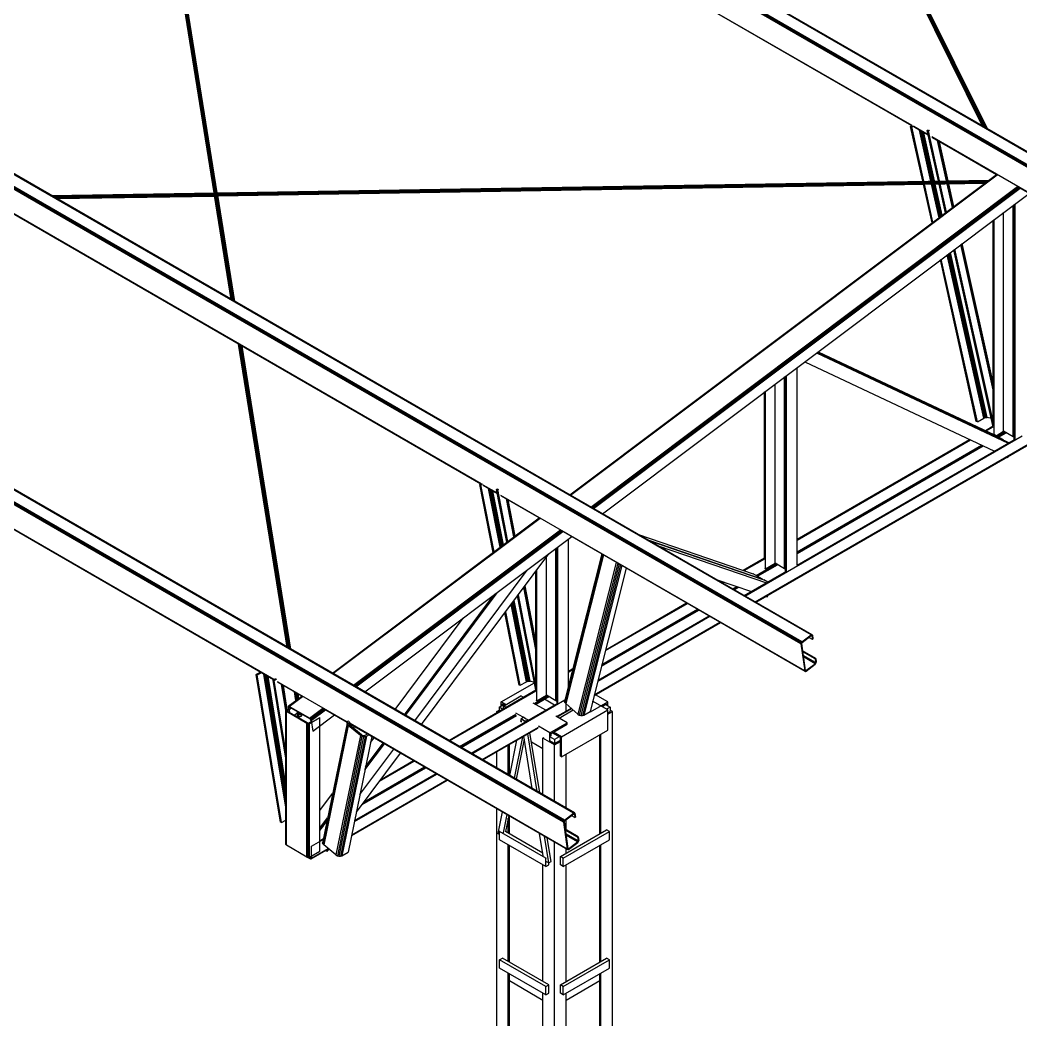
# Model space of a CAD drawing. Header units: millimetres. Extents: x 357 to 945, y 547 to 720.
# Drawn here: x 583.29 to 586.348, y 654.813 to 657.867 of the extents above; entities that cross this region are included whole.
import ezdxf

# ---------------------------------------------------------------- set-up
doc = ezdxf.new("R2010")
doc.units = ezdxf.units.MM
doc.layers.add('PLANTA-VIS', color=7, linetype='Continuous')

msp = doc.modelspace()

# ---------------------------------------------------------------- linework, layer by layer
at = {"layer": 'PLANTA-VIS', "extrusion": (6.79673e-13, 0.816497, 0.57735)}
for p, q in [((586.23954, 657.53823), (585.04557, 659.94336)), ((587.10333, 657.03723), (583.63851, 659.03765)), ((587.10471, 657.03795), (583.63988, 659.03837)), ((587.10596, 657.038), (583.64114, 659.03842)), ((587.07239, 657.00986), (583.60757, 659.01028)), ((587.07246, 657.01149), (583.60763, 659.0119)), ((587.07304, 657.01327), (583.60822, 659.01369)), ((587.07406, 657.01493), (583.60924, 659.01535)), ((587.07536, 657.01622), (583.61054, 659.01664)), ((586.01557, 657.54459), (583.61916, 658.92816)), ((583.88484, 657.33902), (583.63601, 658.88414)), ((583.88528, 657.33903), (583.63635, 658.88474)), ((583.88578, 657.33898), (583.63675, 658.88533)), ((583.88633, 657.33887), (583.63719, 658.88591)), ((583.88693, 657.33867), (583.63767, 658.88645)), ((583.88756, 657.33841), (583.63817, 658.88696)), ((583.88821, 657.33808), (583.6387, 658.88742)), ((583.94157, 657.01049), (583.63924, 658.88783)), ((583.88936, 657.33841), (583.63978, 658.88818)), ((583.8899, 657.33869), (583.64032, 658.88847)), ((583.89043, 657.33891), (583.64085, 658.88869)), ((583.89094, 657.33906), (583.64136, 658.88883)), ((583.89141, 657.33913), (583.64183, 658.8889)), ((583.89185, 657.33914), (583.64227, 658.8889)), ((583.89223, 657.33914), (583.64267, 658.88882)), ((583.89256, 657.33915), (583.64302, 658.88867)), ((583.89281, 657.33915), (583.64331, 658.88844)), ((583.89299, 657.33916), (583.64354, 658.88815)), ((583.8931, 657.33916), (583.64371, 658.88779)), ((583.89314, 657.33916), (583.64381, 658.88737)), ((586.01474, 657.5441), (583.65275, 658.9078)), ((586.01465, 657.54406), (583.65499, 658.90641)), ((583.88356, 657.339), (583.63518, 658.88131)), ((583.88367, 657.339), (583.63521, 658.88182)), ((583.88352, 657.339), (583.63521, 658.88084)), ((583.88386, 657.33901), (583.63531, 658.88237)), ((583.88412, 657.33901), (583.63548, 658.88294)), ((583.88445, 657.33902), (583.63571, 658.88354)), ((586.23123, 657.54302), (585.67074, 658.67208)), ((586.23163, 657.54279), (585.67077, 658.67258)), ((586.23095, 657.54319), (585.67077, 658.67161)), ((586.23213, 657.54251), (585.67086, 658.67312)), ((586.23078, 657.54329), (585.67086, 658.67118)), ((586.23272, 657.54216), (585.67101, 658.67368)), ((586.23072, 657.54332), (585.67101, 658.67081)), ((586.2334, 657.54177), (585.67121, 658.67424)), ((586.23415, 657.54134), (585.67147, 658.67481)), ((586.23497, 657.54086), (585.67177, 658.67538)), ((586.23584, 657.54036), (585.67212, 658.67593)), ((586.23675, 657.53984), (585.6725, 658.67645)), ((586.23767, 657.5393), (585.67292, 658.67694)), ((586.23861, 657.53876), (585.67336, 658.6774)), ((586.24045, 657.5377), (585.67453, 658.67769)), ((586.24132, 657.5372), (585.67544, 658.6771)), ((586.24214, 657.53673), (585.67634, 658.67648)), ((586.2429, 657.53629), (585.67721, 658.67582)), ((586.24359, 657.53589), (585.67803, 658.67514)), ((586.24419, 657.53554), (585.6788, 658.67445)), ((586.24469, 657.53525), (585.6795, 658.67377)), ((586.24509, 657.53502), (585.68013, 658.67309)), ((586.24539, 657.53485), (585.68066, 658.67243)), ((586.24557, 657.53475), (585.6811, 658.6718)), ((586.24563, 657.53471), (585.68144, 658.67122)), ((585.67753, 655.96675), (582.2127, 657.96717)), ((585.67883, 655.96804), (582.214, 657.96846)), ((585.70679, 655.98905), (582.24197, 657.98947)), ((585.70817, 655.98978), (582.24335, 657.99019)), ((585.70942, 655.98982), (582.2446, 657.99024)), ((585.67586, 655.96168), (582.21103, 657.9621)), ((585.67592, 655.96331), (582.2111, 657.96373)), ((585.67651, 655.96509), (582.21168, 657.96551)), ((584.69862, 656.45046), (582.22262, 657.87998)), ((584.69779, 656.44998), (582.25621, 657.85962)), ((584.6977, 656.44993), (582.25846, 657.85823)), ((586.0108, 657.54183), (586.01641, 657.54507)), ((586.01419, 657.54103), (586.0108, 657.54183)), ((586.048, 657.3749), (586.0108, 657.54183)), ((586.01419, 657.54103), (586.01965, 657.54419)), ((586.0512, 657.37495), (586.01419, 657.54103)), ((586.06468, 657.51623), (586.02054, 657.54172)), ((586.06493, 657.51513), (586.02139, 657.54026)), ((586.06495, 657.51502), (586.02262, 657.53945)), ((586.07267, 657.37531), (586.03808, 657.53053)), ((586.0755, 657.37536), (586.04134, 657.52865)), ((586.07867, 657.37541), (586.04499, 657.52654)), ((586.08172, 657.37546), (586.0485, 657.52452)), ((586.08415, 657.3755), (586.0513, 657.5229)), ((586.06165, 657.52981), (586.06501, 657.53175)), ((586.06505, 657.52901), (586.06165, 657.52981)), ((586.096, 657.3757), (586.06165, 657.52981)), ((586.06505, 657.52901), (586.06825, 657.53086)), ((586.09921, 657.37575), (586.06505, 657.52901)), ((587.08398, 656.92774), (586.07584, 657.50979)), ((586.2735, 657.39471), (586.07669, 657.50834)), ((586.27302, 657.39489), (586.07792, 657.50753)), ((586.12068, 657.3761), (586.09337, 657.49861)), ((586.124, 657.37616), (586.0972, 657.49639)), ((586.12555, 657.37619), (586.09899, 657.49536)), ((584.95055, 655.41731), (581.48573, 657.41772)), ((584.95061, 655.41894), (581.48579, 657.41935)), ((584.9512, 655.42072), (581.48638, 657.42114)), ((584.95222, 655.42238), (581.4874, 657.42279)), ((584.95352, 655.42367), (581.4887, 657.42408)), ((584.98149, 655.44466), (581.51667, 657.44508)), ((584.98286, 655.44538), (581.51804, 657.44579)), ((584.98412, 655.44542), (581.51929, 657.44584)), ((584.96987, 656.4168), (586.27305, 657.39491)), ((584.97044, 656.41647), (586.2738, 657.39472)), ((584.97179, 656.4157), (586.27532, 657.39407)), ((583.38858, 657.32976), (586.24947, 657.37721)), ((583.88894, 657.33766), (586.24892, 657.3768)), ((583.88936, 657.33841), (586.24994, 657.37756)), ((583.88963, 657.33721), (586.24831, 657.37634)), ((583.8899, 657.33869), (586.25032, 657.37784)), ((583.8903, 657.33673), (586.24763, 657.37583)), ((583.89043, 657.33891), (586.2506, 657.37806)), ((583.89094, 657.33906), (586.25079, 657.3782)), ((583.89094, 657.3362), (586.2469, 657.37528)), ((583.89141, 657.33913), (586.25088, 657.37826)), ((583.89156, 657.33565), (586.24613, 657.3747)), ((583.89213, 657.33507), (586.24533, 657.3741)), ((583.89266, 657.33448), (586.24452, 657.37349)), ((583.89313, 657.33389), (586.2437, 657.37288)), ((583.89354, 657.33331), (586.2429, 657.37228)), ((583.89387, 657.33274), (586.24212, 657.37169)), ((583.89413, 657.3322), (586.24137, 657.37113)), ((583.89431, 657.33169), (586.24068, 657.37061)), ((583.89442, 657.33123), (586.24004, 657.37013)), ((583.89448, 657.33081), (586.23947, 657.3697)), ((583.89454, 657.33045), (586.23898, 657.36934)), ((583.89459, 657.33015), (586.23857, 657.36903)), ((583.89463, 657.32992), (586.23826, 657.3688)), ((583.89465, 657.32976), (586.23804, 657.36863)), ((583.89467, 657.32968), (586.23793, 657.36854)), ((583.89467, 657.32967), (586.23791, 657.36853)), ((585.03401, 656.37977), (586.33754, 657.35815)), ((585.03591, 656.37867), (586.33927, 657.35692)), ((585.0381, 656.37741), (586.34128, 657.35552)), ((586.07643, 657.24733), (586.05011, 657.36542)), ((586.07918, 657.2494), (586.05331, 657.36547)), ((586.09764, 657.26325), (586.07478, 657.36583)), ((586.10008, 657.26508), (586.07762, 657.36587)), ((586.1028, 657.26713), (586.08078, 657.36593)), ((586.10542, 657.26909), (586.08383, 657.36598)), ((586.10751, 657.27066), (586.08626, 657.36602)), ((586.11771, 657.27831), (586.09812, 657.36621)), ((586.12046, 657.28038), (586.10132, 657.36627)), ((586.13892, 657.29424), (586.12279, 657.36662)), ((586.14178, 657.29638), (586.12611, 657.36668)), ((586.14312, 657.29738), (586.12767, 657.3667)), ((587.08445, 656.92651), (586.33975, 657.35646)), ((583.38685, 657.33076), (583.88536, 657.33903)), ((583.38695, 657.3307), (583.88587, 657.33898)), ((583.38719, 657.33057), (583.88644, 657.33885)), ((583.38754, 657.33036), (583.88704, 657.33865)), ((583.38801, 657.33009), (583.88769, 657.33838)), ((583.38926, 657.32937), (583.88828, 657.33765)), ((583.39002, 657.32893), (583.88775, 657.33718)), ((583.39086, 657.32844), (583.88725, 657.33668)), ((583.39177, 657.32792), (583.88677, 657.33613)), ((583.39272, 657.32737), (583.88633, 657.33556)), ((583.3937, 657.3268), (583.88593, 657.33497)), ((583.39471, 657.32622), (583.88559, 657.33437)), ((583.39571, 657.32564), (583.8853, 657.33376)), ((583.39671, 657.32507), (583.88506, 657.33317)), ((583.39767, 657.32451), (583.8849, 657.3326)), ((583.39859, 657.32398), (583.88479, 657.33205)), ((583.39945, 657.32349), (583.88476, 657.33154)), ((583.40024, 657.32303), (583.88479, 657.33107)), ((583.40094, 657.32263), (583.88486, 657.33065)), ((583.40155, 657.32227), (583.88492, 657.33029)), ((583.40205, 657.32199), (583.88497, 657.32999)), ((583.40244, 657.32176), (583.885, 657.32976)), ((583.40271, 657.32161), (583.88503, 657.32961)), ((583.40285, 657.32152), (583.88504, 657.32952)), ((583.40287, 657.32151), (583.88505, 657.32951)), ((583.93594, 657.01374), (583.88476, 657.33154)), ((583.93607, 657.01367), (583.88479, 657.33205)), ((583.93589, 657.01377), (583.88479, 657.33107)), ((583.93628, 657.01355), (583.8849, 657.3326)), ((583.93656, 657.01338), (583.88506, 657.33317)), ((583.93692, 657.01317), (583.8853, 657.33376)), ((583.93735, 657.01293), (583.88559, 657.33437)), ((583.93784, 657.01265), (583.88593, 657.33497)), ((583.93838, 657.01233), (583.88633, 657.33556)), ((583.93897, 657.01199), (583.88677, 657.33613)), ((583.93959, 657.01163), (583.88725, 657.33668)), ((583.94024, 657.01126), (583.88775, 657.33718)), ((583.9409, 657.01088), (583.88828, 657.33765)), ((583.94223, 657.01011), (583.88954, 657.33731)), ((583.94288, 657.00974), (583.89021, 657.33682)), ((583.9435, 657.00938), (583.89085, 657.3363)), ((583.94408, 657.00904), (583.89147, 657.33574)), ((583.94462, 657.00873), (583.89205, 657.33517)), ((583.94511, 657.00845), (583.89258, 657.33458)), ((583.94553, 657.00821), (583.89306, 657.33399)), ((583.94588, 657.008), (583.89348, 657.33341)), ((583.94617, 657.00784), (583.89383, 657.33284)), ((583.94637, 657.00772), (583.8941, 657.33229)), ((583.94649, 657.00765), (583.89429, 657.33178)), ((583.94653, 657.00763), (583.8944, 657.3313)), ((585.04023, 656.37618), (586.34338, 657.35427)), ((585.04198, 656.37517), (586.34513, 657.35325)), ((585.06934, 656.35937), (586.37249, 657.33746)), ((587.08538, 656.92587), (586.342, 657.35506)), ((586.32387, 656.5942), (586.32387, 657.30097)), ((586.3267, 656.59583), (586.3267, 657.30309)), ((586.32741, 656.58531), (586.32741, 657.30362)), ((586.33024, 656.58653), (586.33024, 657.30574)), ((584.0657, 655.85267), (581.61173, 657.26947)), ((584.06487, 655.85219), (581.61192, 657.2684)), ((584.06478, 655.85214), (581.61263, 657.26788)), ((586.29488, 656.61094), (586.29488, 657.27921)), ((586.26306, 656.62532), (586.26306, 657.25532)), ((586.26589, 656.60101), (586.26589, 657.25745)), ((586.26306, 656.73722), (586.16414, 657.18108)), ((586.26306, 656.7522), (586.167, 657.18322)), ((586.26306, 656.75919), (586.16834, 657.18423)), ((586.23403, 656.6513), (586.12286, 657.1501)), ((586.23661, 656.65245), (586.1253, 657.15192)), ((586.23962, 656.65323), (586.12802, 657.15397)), ((586.24261, 656.65353), (586.13064, 657.15594)), ((586.24511, 656.65328), (586.13273, 657.1575)), ((586.2624, 656.62905), (586.14292, 657.16515)), ((586.26306, 656.64053), (586.14568, 657.16722)), ((586.21154, 656.64108), (586.10165, 657.13418)), ((586.21493, 656.64028), (586.1044, 657.13624)), ((584.1069, 655.95188), (583.95791, 656.87705)), ((584.10695, 655.95186), (583.95796, 656.87702)), ((584.10708, 655.95178), (583.95808, 656.87695)), ((584.10729, 655.95166), (583.95829, 656.87683)), ((584.10757, 655.95149), (583.95858, 656.87666)), ((584.10793, 655.95129), (583.95894, 656.87645)), ((584.10836, 655.95104), (583.95937, 656.87621)), ((584.10885, 655.95076), (583.95986, 656.87592)), ((584.10939, 655.95044), (583.9604, 656.87561)), ((584.10998, 655.9501), (583.96099, 656.87527)), ((584.1106, 655.94975), (583.96161, 656.87491)), ((584.11125, 655.94937), (583.96226, 656.87454)), ((584.11191, 655.94899), (583.96292, 656.87416)), ((584.11258, 655.9486), (583.96359, 656.87377)), ((584.11324, 655.94822), (583.96425, 656.87339)), ((584.11389, 655.94785), (583.9649, 656.87301)), ((584.11451, 655.94749), (583.96552, 656.87266)), ((584.11509, 655.94715), (583.9661, 656.87232)), ((584.11563, 655.94684), (583.96664, 656.87201)), ((584.11612, 655.94656), (583.96712, 656.87173)), ((584.11654, 655.94632), (583.96755, 656.87149)), ((584.11689, 655.94611), (583.9679, 656.87128)), ((584.11718, 655.94595), (583.96818, 656.87112)), ((584.11738, 655.94583), (583.96839, 656.871)), ((584.1175, 655.94576), (583.96851, 656.87093)), ((584.11754, 655.94574), (583.96855, 656.87091)), ((585.72331, 656.85021), (586.30864, 656.57448)), ((585.72577, 656.85206), (586.29852, 656.58225)), ((585.72607, 656.85229), (586.29499, 656.58429)), ((585.72854, 656.85413), (586.2667, 656.60062)), ((585.66379, 656.20176), (585.66379, 656.80554)), ((585.6872, 656.82311), (586.26657, 656.55019)), ((585.6256, 656.19106), (585.6256, 656.77688)), ((585.62843, 656.19269), (585.62843, 656.779)), ((585.62914, 656.18216), (585.62914, 656.77953)), ((585.63197, 656.18339), (585.63197, 656.78165)), ((585.59661, 656.20779), (585.59661, 656.75512)), ((585.56479, 656.22217), (585.56479, 656.73123)), ((585.56762, 656.19106), (585.56762, 656.73336)), ((586.23403, 656.6513), (586.23661, 656.65245)), ((586.23661, 656.65245), (586.23962, 656.65323)), ((586.23962, 656.65323), (586.24261, 656.65353)), ((586.24261, 656.65353), (586.24511, 656.65328)), ((586.25766, 656.65031), (586.24511, 656.65328)), ((586.3267, 656.6641), (586.32741, 656.66451)), ((586.3267, 656.66165), (586.32741, 656.66206)), ((586.21493, 656.64028), (586.21154, 656.64108)), ((586.21493, 656.64028), (586.23403, 656.6513)), ((586.23919, 656.61358), (586.26306, 656.62736)), ((586.24153, 656.61248), (586.26341, 656.62511)), ((586.26306, 656.6289), (586.2624, 656.62905)), ((586.3267, 656.62573), (586.32741, 656.62613)), ((586.3267, 656.6246), (586.32741, 656.62501)), ((586.3267, 656.62327), (586.32741, 656.62368)), ((586.3267, 656.62195), (586.32741, 656.62235)), ((585.50483, 656.10794), (586.35175, 656.59691)), ((586.29499, 656.58429), (586.2667, 656.60062)), ((586.27186, 656.59765), (586.29488, 656.61094)), ((586.27496, 656.59585), (586.29798, 656.60915)), ((586.27594, 656.59529), (586.29896, 656.60858)), ((586.27709, 656.59463), (586.30011, 656.60792)), ((586.27823, 656.59396), (586.30126, 656.60726)), ((586.2792, 656.5934), (586.30223, 656.6067)), ((586.32387, 656.5942), (586.29488, 656.61094)), ((586.32387, 656.5942), (586.3267, 656.59583)), ((586.3267, 656.62083), (586.32741, 656.62124)), ((585.53594, 656.08998), (586.37018, 656.57163)), ((585.53724, 656.08923), (586.37118, 656.5707)), ((585.5377, 656.08896), (586.37154, 656.57038)), ((585.66379, 656.20217), (586.32988, 656.58674)), ((585.66379, 656.28137), (586.19103, 656.58577)), ((585.66379, 656.27892), (586.19336, 656.58467)), ((585.66379, 656.24299), (586.22763, 656.56853)), ((585.66379, 656.24187), (586.22871, 656.56802)), ((585.66379, 656.24054), (586.22997, 656.56742)), ((585.66379, 656.23921), (586.23124, 656.56683)), ((585.66379, 656.23809), (586.2323, 656.56633)), ((586.29482, 656.58399), (586.29499, 656.58429)), ((586.31032, 656.57544), (586.29852, 656.58225)), ((586.30511, 656.53203), (586.30779, 656.53077)), ((586.30779, 656.53077), (586.31, 656.53485)), ((584.69487, 656.4483), (584.70033, 656.45145)), ((584.6983, 656.44733), (584.69487, 656.4483)), ((584.73548, 656.24088), (584.69487, 656.4483)), ((584.6983, 656.44733), (584.70362, 656.45041)), ((584.7383, 656.24299), (584.6983, 656.44733)), ((584.74864, 656.42158), (584.7048, 656.4469)), ((584.74885, 656.4205), (584.70559, 656.44547)), ((584.74888, 656.42038), (584.70679, 656.44468)), ((584.75683, 656.2569), (584.72176, 656.43604)), ((584.75928, 656.25874), (584.72493, 656.43421)), ((584.76204, 656.26081), (584.72849, 656.43216)), ((584.7647, 656.26281), (584.73193, 656.43017)), ((584.76684, 656.26441), (584.7347, 656.42857)), ((584.74626, 656.43375), (584.74975, 656.43576)), ((584.74969, 656.43278), (584.74626, 656.43375)), ((584.7778, 656.27264), (584.74626, 656.43375)), ((584.74969, 656.43278), (584.75304, 656.43472)), ((584.78063, 656.27476), (584.74969, 656.43278)), ((585.68745, 655.87956), (584.75953, 656.4153)), ((584.87697, 656.34653), (584.76033, 656.41387)), ((584.87649, 656.34671), (584.76152, 656.41309)), ((584.79916, 656.28867), (584.77649, 656.40444)), ((584.80201, 656.29081), (584.78018, 656.40231)), ((584.80332, 656.29179), (584.78187, 656.40133)), ((584.24455, 655.87241), (584.87652, 656.34673)), ((584.24512, 655.87208), (584.87727, 656.34654)), ((584.24647, 655.87131), (584.87878, 656.34589)), ((584.30869, 655.83538), (584.94101, 656.30997)), ((584.31059, 655.83428), (584.94274, 656.30874)), ((584.31278, 655.83302), (584.94475, 656.30734)), ((584.31491, 655.83179), (584.94684, 656.30609)), ((584.31666, 655.83078), (584.94859, 656.30508)), ((584.34402, 655.81498), (584.97596, 656.28928)), ((585.68791, 655.87833), (584.94322, 656.30828)), ((585.68885, 655.87769), (584.94546, 656.30688)), ((585.17959, 656.29572), (585.53036, 656.17588)), ((584.93016, 655.78954), (584.93016, 656.25491)), ((584.93087, 655.77902), (584.93087, 656.25544)), ((584.9337, 655.78024), (584.9337, 656.25756)), ((584.96552, 655.83208), (584.96552, 656.28145)), ((585.20788, 656.27939), (585.55864, 656.15955)), ((585.21141, 656.27735), (585.56218, 656.15751)), ((585.23969, 656.26102), (585.57016, 656.14811)), ((585.62843, 656.26096), (585.62914, 656.26136)), ((585.62843, 656.25851), (585.62914, 656.25891)), ((584.51705, 655.71508), (584.90587, 656.23668)), ((584.89834, 655.80465), (584.89834, 656.22658)), ((584.92734, 655.78791), (584.92734, 656.25279)), ((585.06776, 656.23627), (584.95394, 655.78629)), ((585.06936, 656.23535), (584.95483, 655.78263)), ((585.07247, 656.23356), (584.95754, 655.77926)), ((585.49939, 656.18646), (585.56479, 656.22421)), ((585.11188, 656.21081), (584.99455, 655.747)), ((585.11603, 656.20841), (584.99865, 655.74443)), ((585.12059, 656.20578), (585.00353, 655.74306)), ((585.12487, 656.2033), (585.00845, 655.7431)), ((585.12822, 656.20137), (585.01265, 655.74454)), ((585.50206, 656.18555), (585.56515, 656.22197)), ((585.53895, 656.17092), (585.59972, 656.206)), ((585.53992, 656.17035), (585.60069, 656.20544)), ((585.54108, 656.16969), (585.60184, 656.20477)), ((585.54222, 656.16903), (585.60299, 656.20411)), ((585.54319, 656.16847), (585.60396, 656.20355)), ((585.56762, 656.19106), (585.59661, 656.20779)), ((585.6256, 656.19106), (585.59661, 656.20779)), ((585.62843, 656.22258), (585.62914, 656.22299)), ((585.62843, 656.22145), (585.62914, 656.22186)), ((585.62843, 656.22012), (585.62914, 656.22053)), ((585.62843, 656.2188), (585.62914, 656.21921)), ((585.62843, 656.21768), (585.62914, 656.21809)), ((584.49664, 655.72687), (584.83959, 656.18693)), ((584.86652, 655.81903), (584.86652, 656.18389)), ((584.86935, 655.78791), (584.86935, 656.18769)), ((585.14244, 656.19316), (585.03174, 655.75556)), ((585.50271, 656.10917), (585.63161, 656.18359)), ((585.55864, 656.15955), (585.53036, 656.17588)), ((585.56762, 656.19106), (585.56515, 656.19248)), ((585.6256, 656.19106), (585.62843, 656.19269)), ((584.86652, 655.94457), (584.82941, 656.13411)), ((584.86652, 655.96132), (584.83201, 656.1376)), ((584.86652, 655.96897), (584.8332, 656.13919)), ((585.41677, 656.15879), (585.52475, 656.1219)), ((585.43412, 656.14877), (585.43857, 656.15134)), ((585.43624, 656.14754), (585.44124, 656.15043)), ((585.46735, 656.12958), (585.48033, 656.13707)), ((585.46833, 656.12902), (585.48155, 656.13665)), ((585.46948, 656.12835), (585.483, 656.13616)), ((585.47063, 656.12769), (585.48444, 656.13567)), ((585.4716, 656.12713), (585.48566, 656.13525)), ((585.55829, 656.15883), (585.55864, 656.15955)), ((585.5743, 656.1505), (585.56218, 656.15751)), ((584.46482, 655.74524), (584.73627, 656.10938)), ((584.46686, 655.74406), (584.7429, 656.11436)), ((584.46835, 655.7432), (584.74775, 656.118)), ((584.86611, 655.82158), (584.81002, 656.10809)), ((584.86652, 655.83604), (584.81259, 656.11153)), ((585.56872, 656.10687), (585.57285, 656.10546)), ((585.57285, 656.10546), (585.57547, 656.11077)), ((584.83724, 655.84619), (584.79097, 656.08254)), ((584.83983, 655.84732), (584.79319, 656.08552)), ((584.84285, 655.84804), (584.7957, 656.08888)), ((584.84586, 655.84825), (584.79812, 656.09212)), ((584.84838, 655.8479), (584.80006, 656.09473)), ((585.07868, 655.94111), (585.32884, 656.08554)), ((585.0794, 655.94397), (585.32672, 656.08676)), ((584.81473, 655.83613), (584.77158, 656.05652)), ((584.81815, 655.83517), (584.77414, 656.05996)), ((585.05521, 655.84836), (585.39743, 656.04594)), ((585.05594, 655.85123), (585.39531, 656.04716)), ((585.06658, 655.8933), (585.3642, 656.06513)), ((585.06691, 655.89461), (585.36323, 656.06569)), ((585.06731, 655.89616), (585.36209, 656.06635)), ((585.0677, 655.89772), (585.36093, 656.06701)), ((585.06803, 655.89904), (585.35996, 656.06758)), ((584.43653, 655.76157), (584.64442, 656.04044)), ((585.04397, 655.80391), (585.43031, 656.02696)), ((585.04413, 655.80453), (585.42985, 656.02723)), ((585.04457, 655.80629), (585.42855, 656.02798)), ((585.67883, 655.96804), (585.70679, 655.98905)), ((585.67909, 655.96618), (585.70706, 655.98719)), ((585.71065, 655.97544), (585.69978, 655.98172)), ((585.70679, 655.98905), (585.70817, 655.98978)), ((585.70706, 655.98719), (585.70775, 655.98755)), ((585.70907, 655.98664), (585.70761, 655.98748)), ((585.70775, 655.98755), (585.70837, 655.98757)), ((585.70817, 655.98978), (585.70942, 655.98982)), ((585.70884, 655.98725), (585.70829, 655.98757)), ((585.70837, 655.98757), (585.70884, 655.98725)), ((585.70884, 655.98725), (585.70907, 655.98664)), ((585.70907, 655.98664), (585.71065, 655.97544)), ((585.70942, 655.98982), (585.71035, 655.98918)), ((585.71035, 655.98918), (585.71082, 655.98795)), ((585.71082, 655.98795), (585.7124, 655.97675)), ((585.67586, 655.96168), (585.67592, 655.96331)), ((585.67586, 655.96168), (585.68745, 655.87956)), ((585.67592, 655.96331), (585.67651, 655.96509)), ((585.67651, 655.96509), (585.67753, 655.96675)), ((585.67753, 655.96675), (585.67883, 655.96804)), ((585.6776, 655.96299), (585.67764, 655.96381)), ((585.6776, 655.96299), (585.68919, 655.88087)), ((585.67764, 655.96381), (585.67793, 655.9647)), ((585.67793, 655.9647), (585.67844, 655.96553)), ((585.67844, 655.96553), (585.67909, 655.96618)), ((585.71065, 655.97544), (585.7124, 655.97675)), ((585.72083, 655.91703), (585.68083, 655.94012)), ((585.71908, 655.91572), (585.68119, 655.9376)), ((585.72066, 655.90452), (585.68277, 655.92639)), ((585.72063, 655.9037), (585.6829, 655.92549)), ((585.72033, 655.90281), (585.68306, 655.92433)), ((585.71983, 655.90198), (585.68323, 655.92311)), ((585.71917, 655.90133), (585.68339, 655.92199)), ((585.69121, 655.88032), (585.71917, 655.90133)), ((585.69147, 655.87846), (585.71944, 655.89947)), ((585.71908, 655.91572), (585.72083, 655.91703)), ((585.71908, 655.91572), (585.72066, 655.90452)), ((585.71917, 655.90133), (585.71983, 655.90198)), ((585.71944, 655.89947), (585.72074, 655.90076)), ((585.71983, 655.90198), (585.72033, 655.90281)), ((585.72033, 655.90281), (585.72063, 655.9037)), ((585.72063, 655.9037), (585.72066, 655.90452)), ((585.72074, 655.90076), (585.72176, 655.90242)), ((585.72083, 655.91703), (585.72241, 655.90583)), ((585.72176, 655.90242), (585.72234, 655.9042)), ((585.72234, 655.9042), (585.72241, 655.90583)), ((584.01134, 655.86853), (584.02387, 655.87576)), ((584.0148, 655.86738), (584.01134, 655.86853)), ((584.08614, 655.41709), (584.01134, 655.86853)), ((584.0148, 655.86738), (584.02659, 655.87419)), ((584.0896, 655.41595), (584.0148, 655.86738)), ((584.10271, 655.46303), (584.03544, 655.86908)), ((584.10271, 655.4798), (584.03851, 655.8673)), ((584.10271, 655.49877), (584.04198, 655.8653)), ((584.10271, 655.51715), (584.04535, 655.86335)), ((584.10271, 655.53201), (584.04807, 655.86178)), ((584.93016, 655.86205), (584.93087, 655.86164)), ((584.93016, 655.85781), (584.93087, 655.85822)), ((584.96552, 655.87822), (584.97919, 655.88611)), ((584.96552, 655.87577), (584.97846, 655.88325)), ((585.68745, 655.87956), (585.68791, 655.87833)), ((585.68791, 655.87833), (585.68885, 655.87769)), ((585.68885, 655.87769), (585.69009, 655.87773)), ((585.69121, 655.88032), (585.6891, 655.88154)), ((585.68919, 655.88087), (585.68943, 655.88027)), ((585.69052, 655.87996), (585.68927, 655.88068)), ((585.68943, 655.88027), (585.68989, 655.87994)), ((585.68989, 655.87994), (585.69052, 655.87996)), ((585.69009, 655.87773), (585.69147, 655.87846)), ((585.69052, 655.87996), (585.69121, 655.88032)), ((584.06323, 655.85124), (584.07101, 655.85574)), ((584.06669, 655.85009), (584.06323, 655.85124)), ((584.10271, 655.61294), (584.06323, 655.85124)), ((584.06669, 655.85009), (584.07436, 655.85452)), ((584.10271, 655.63266), (584.06669, 655.85009)), ((584.29043, 655.72293), (584.07688, 655.84622)), ((584.15162, 655.80211), (584.07762, 655.84483)), ((584.15112, 655.80228), (584.07877, 655.84406)), ((584.10288, 655.7579), (584.08965, 655.83778)), ((584.10565, 655.76054), (584.0932, 655.83573)), ((584.10696, 655.7613), (584.09477, 655.83482)), ((584.7606, 655.7844), (584.86194, 655.84291)), ((584.81815, 655.83517), (584.81473, 655.83613)), ((584.81815, 655.83517), (584.83724, 655.84619)), ((584.83724, 655.84619), (584.83983, 655.84732)), ((584.83983, 655.84732), (584.84285, 655.84804)), ((584.84285, 655.84804), (584.84586, 655.84825)), ((584.84586, 655.84825), (584.84838, 655.8479)), ((584.8617, 655.84413), (584.84838, 655.8479)), ((584.93016, 655.85536), (584.93087, 655.85577)), ((584.96552, 655.83985), (584.96782, 655.84118)), ((584.96552, 655.83872), (584.96749, 655.83986)), ((584.96552, 655.83739), (584.96709, 655.8383)), ((584.96552, 655.83607), (584.9667, 655.83675)), ((584.96552, 655.83495), (584.96637, 655.83544)), ((584.11003, 655.77144), (584.15116, 655.80231)), ((584.11127, 655.77162), (584.15191, 655.80212)), ((584.11285, 655.77102), (584.15342, 655.80147)), ((584.13317, 655.78881), (584.12893, 655.8151)), ((584.1332, 655.78883), (584.12898, 655.81507)), ((584.13331, 655.78891), (584.1291, 655.815)), ((584.13348, 655.78904), (584.12931, 655.81488)), ((584.13371, 655.78921), (584.1296, 655.81471)), ((584.134, 655.78943), (584.12996, 655.8145)), ((584.13435, 655.78969), (584.13039, 655.81425)), ((584.13474, 655.78999), (584.13088, 655.81397)), ((584.13518, 655.79032), (584.13142, 655.81366)), ((584.13566, 655.79067), (584.13201, 655.81332)), ((584.13616, 655.79105), (584.13263, 655.81296)), ((584.13668, 655.79145), (584.13328, 655.81259)), ((584.13722, 655.79185), (584.13394, 655.8122)), ((584.13776, 655.79225), (584.13461, 655.81182)), ((584.1383, 655.79266), (584.13527, 655.81144)), ((584.13882, 655.79305), (584.13592, 655.81106)), ((584.13932, 655.79343), (584.13654, 655.81071)), ((584.13979, 655.79378), (584.13712, 655.81037)), ((584.14023, 655.79411), (584.13766, 655.81006)), ((584.14062, 655.7944), (584.13814, 655.80978)), ((584.14096, 655.79466), (584.13857, 655.80953)), ((584.14125, 655.79487), (584.13892, 655.80933)), ((584.14148, 655.79504), (584.1392, 655.80917)), ((584.14164, 655.79517), (584.13941, 655.80905)), ((584.14174, 655.79524), (584.13953, 655.80898)), ((584.14177, 655.79527), (584.13957, 655.80896)), ((584.6, 655.66719), (584.86652, 655.82107)), ((584.60212, 655.66597), (584.86688, 655.81882)), ((584.7676, 655.77203), (584.82063, 655.80265)), ((584.82763, 655.79861), (584.82063, 655.80265)), ((584.86086, 655.77942), (584.89, 655.79625)), ((584.86652, 655.82147), (584.86611, 655.82158)), ((584.86935, 655.78791), (584.89834, 655.80465)), ((584.89, 655.79625), (584.90145, 655.80286)), ((584.89, 655.79625), (584.89, 655.79983)), ((584.89, 655.79625), (584.89, 655.79983)), ((584.89016, 655.79521), (584.89, 655.79625)), ((584.89016, 655.79521), (584.89, 655.79625)), ((584.89016, 655.79521), (584.90242, 655.80229)), ((584.89062, 655.79415), (584.90358, 655.80163)), ((584.89131, 655.79322), (584.90472, 655.80097)), ((584.89212, 655.79257), (584.90569, 655.80041)), ((584.92734, 655.78791), (584.89834, 655.80465)), ((584.93016, 655.81944), (584.93087, 655.81984)), ((584.93016, 655.81831), (584.93087, 655.81872)), ((584.93016, 655.81698), (584.93087, 655.81739)), ((584.93016, 655.81566), (584.93087, 655.81606)), ((584.93016, 655.81454), (584.93087, 655.81494)), ((585.08587, 655.7844), (585.04802, 655.80625)), ((584.1066, 655.75864), (584.11865, 655.7656)), ((584.10931, 655.77052), (584.10923, 655.76899)), ((584.10923, 655.76899), (584.11006, 655.76309)), ((584.11003, 655.77144), (584.10931, 655.77052)), ((584.11127, 655.77162), (584.11003, 655.77144)), ((584.11285, 655.77102), (584.11127, 655.77162)), ((584.11136, 655.76776), (584.11286, 655.76889)), ((584.1114, 655.76852), (584.11136, 655.76776)), ((584.11136, 655.76776), (584.11354, 655.75219)), ((584.1114, 655.76852), (584.11207, 655.76903)), ((584.11175, 655.76898), (584.1114, 655.76852)), ((584.11237, 655.76908), (584.11175, 655.76898)), ((584.11316, 655.76877), (584.11237, 655.76908)), ((584.17507, 655.73509), (584.11285, 655.77102)), ((584.17538, 655.73285), (584.11316, 655.76877)), ((584.17507, 655.73509), (584.21565, 655.76554)), ((584.66859, 655.62759), (584.93335, 655.78045)), ((584.67071, 655.62637), (584.955, 655.7905)), ((584.75353, 655.76807), (584.76767, 655.77623)), ((584.76413, 655.76195), (584.75353, 655.76807)), ((584.75353, 655.76807), (584.75353, 655.75583)), ((584.77481, 655.77619), (584.7606, 655.7844)), ((584.7606, 655.77215), (584.7606, 655.7844)), ((584.76414, 655.77419), (584.76414, 655.77828)), ((584.77128, 655.77415), (584.76414, 655.77828)), ((584.77459, 655.76799), (584.7676, 655.77203)), ((584.7676, 655.76395), (584.7676, 655.77203)), ((584.89622, 655.75901), (584.85811, 655.78101)), ((584.86184, 655.77886), (584.89016, 655.79521)), ((584.86299, 655.77819), (584.89062, 655.79415)), ((584.86413, 655.77753), (584.89131, 655.79322)), ((584.8651, 655.77697), (584.89212, 655.79257)), ((584.86935, 655.78791), (584.86688, 655.78934)), ((584.89062, 655.79415), (584.89016, 655.79521)), ((584.89062, 655.79415), (584.89016, 655.79521)), ((584.89131, 655.79322), (584.89062, 655.79415)), ((584.89131, 655.79322), (584.89062, 655.79415)), ((584.89212, 655.79257), (584.89131, 655.79322)), ((584.89212, 655.79257), (584.89131, 655.79322)), ((584.92323, 655.77461), (584.89212, 655.79257)), ((584.92323, 655.77461), (584.89212, 655.79257)), ((584.92734, 655.78791), (584.93016, 655.78954)), ((584.95483, 655.78263), (584.95394, 655.78629)), ((584.95754, 655.77926), (584.95483, 655.78263)), ((584.99455, 655.747), (584.95754, 655.77926)), ((584.95859, 655.75665), (584.95859, 655.77834)), ((584.95859, 655.75665), (584.95859, 655.77834)), ((585.03284, 655.75378), (585.08587, 655.7844)), ((585.08587, 655.7599), (585.0396, 655.78662)), ((585.06819, 655.77011), (585.08233, 655.77828)), ((585.0788, 655.77623), (585.09294, 655.76807)), ((585.08233, 655.77419), (585.08233, 655.77828)), ((585.09294, 655.76807), (585.08233, 655.76195)), ((585.08587, 655.77215), (585.08587, 655.7844)), ((585.09294, 655.76807), (585.09294, 655.75574)), ((584.10271, 655.75742), (584.10317, 655.75875)), ((584.10317, 655.75609), (584.10271, 655.75742)), ((584.10271, 655.34917), (584.10271, 655.75742)), ((584.10317, 655.75875), (584.10448, 655.75987)), ((584.10448, 655.75497), (584.10317, 655.75609)), ((584.10317, 655.34784), (584.10317, 655.75609)), ((584.10448, 655.75987), (584.11006, 655.76309)), ((584.16671, 655.71904), (584.10448, 655.75497)), ((584.10448, 655.34672), (584.10448, 655.75497)), ((584.10572, 655.75741), (584.10595, 655.75808)), ((584.10595, 655.75675), (584.10572, 655.75741)), ((584.10595, 655.75808), (584.1066, 655.75864)), ((584.10595, 655.75675), (584.10595, 655.75808)), ((584.1066, 655.75619), (584.10595, 655.75675)), ((584.1066, 655.75619), (584.1066, 655.75864)), ((584.16883, 655.72027), (584.1066, 655.75619)), ((584.12794, 655.74388), (584.13906, 655.75222)), ((584.13772, 655.73823), (584.13772, 655.75459)), ((584.14071, 655.74194), (584.13877, 655.75398)), ((584.14068, 655.74239), (584.13882, 655.75396)), ((584.14072, 655.74284), (584.13895, 655.75388)), ((584.14084, 655.7433), (584.13916, 655.75376)), ((584.14103, 655.74374), (584.13944, 655.7536)), ((584.14129, 655.74416), (584.1398, 655.75339)), ((584.14161, 655.74457), (584.14023, 655.75314)), ((584.14068, 655.74239), (584.14072, 655.74284)), ((584.14068, 655.74239), (584.14071, 655.74194)), ((584.14082, 655.7415), (584.14071, 655.74194)), ((584.142, 655.74494), (584.14072, 655.75286)), ((584.14072, 655.74284), (584.14084, 655.7433)), ((584.141, 655.74108), (584.14082, 655.7415)), ((584.14084, 655.7433), (584.14103, 655.74374)), ((584.14124, 655.74068), (584.141, 655.74108)), ((584.14103, 655.74374), (584.14129, 655.74416)), ((584.14156, 655.74032), (584.14124, 655.74068)), ((584.14244, 655.74528), (584.14126, 655.75254)), ((584.14129, 655.74416), (584.14161, 655.74457)), ((584.14193, 655.73999), (584.14156, 655.74032)), ((584.14161, 655.74457), (584.142, 655.74494)), ((584.14292, 655.74557), (584.14185, 655.75221)), ((584.14236, 655.73971), (584.14193, 655.73999)), ((584.142, 655.74494), (584.14244, 655.74528)), ((584.14284, 655.73947), (584.14236, 655.73971)), ((584.14244, 655.74528), (584.14292, 655.74557)), ((584.14344, 655.74582), (584.14247, 655.75185)), ((584.14336, 655.73928), (584.14284, 655.73947)), ((584.14292, 655.74557), (584.14344, 655.74582)), ((584.144, 655.74602), (584.14312, 655.75147)), ((584.14391, 655.73915), (584.14336, 655.73928)), ((584.14344, 655.74582), (584.144, 655.74602)), ((584.14458, 655.74617), (584.14378, 655.75109)), ((584.14448, 655.73907), (584.14391, 655.73915)), ((584.144, 655.74602), (584.14458, 655.74617)), ((584.14517, 655.74627), (584.14445, 655.7507)), ((584.14507, 655.73905), (584.14448, 655.73907)), ((584.14458, 655.74617), (584.14517, 655.74627)), ((584.14567, 655.73909), (584.14507, 655.73905)), ((584.14576, 655.7463), (584.14511, 655.75032)), ((584.14517, 655.74627), (584.14576, 655.7463)), ((584.14626, 655.73918), (584.14567, 655.73909)), ((584.14635, 655.74628), (584.14576, 655.74995)), ((584.14576, 655.7463), (584.14635, 655.74628)), ((584.14684, 655.73933), (584.14626, 655.73918)), ((584.14635, 655.74628), (584.14693, 655.7462)), ((584.14693, 655.7462), (584.14638, 655.74959)), ((584.14739, 655.73953), (584.14684, 655.73933)), ((584.14693, 655.7462), (584.14748, 655.74607)), ((584.14748, 655.74607), (584.14696, 655.74925)), ((584.14792, 655.73978), (584.14739, 655.73953)), ((584.14748, 655.74607), (584.148, 655.74588)), ((584.148, 655.74588), (584.1475, 655.74894)), ((584.1484, 655.74007), (584.14792, 655.73978)), ((584.14847, 655.74564), (584.14799, 655.74866)), ((584.148, 655.74588), (584.14847, 655.74564)), ((584.14884, 655.74041), (584.1484, 655.74007)), ((584.1489, 655.74536), (584.14841, 655.74842)), ((584.14847, 655.74564), (584.1489, 655.74536)), ((584.14928, 655.74503), (584.14877, 655.74821)), ((584.14922, 655.74078), (584.14884, 655.74041)), ((584.1489, 655.74536), (584.14928, 655.74503)), ((584.14959, 655.74467), (584.14905, 655.74805)), ((584.14955, 655.74119), (584.14922, 655.74078)), ((584.14984, 655.74427), (584.14925, 655.74793)), ((584.14928, 655.74503), (584.14959, 655.74467)), ((584.15002, 655.74385), (584.14937, 655.74786)), ((584.15012, 655.74341), (584.14941, 655.74784)), ((584.1498, 655.74161), (584.14955, 655.74119)), ((584.14959, 655.74467), (584.14984, 655.74427)), ((584.14999, 655.74206), (584.1498, 655.74161)), ((584.14984, 655.74427), (584.15002, 655.74385)), ((584.15011, 655.74251), (584.14999, 655.74206)), ((584.15002, 655.74385), (584.15012, 655.74341)), ((584.15015, 655.74296), (584.15011, 655.74251)), ((584.15012, 655.74341), (584.15015, 655.74296)), ((584.17507, 655.73509), (584.17674, 655.73382)), ((584.17519, 655.71904), (584.20631, 655.73701)), ((584.17674, 655.73382), (584.21738, 655.76432)), ((584.17825, 655.73205), (584.21939, 655.76292)), ((584.17938, 655.73007), (584.22148, 655.76166)), ((584.17994, 655.72816), (584.22323, 655.76065)), ((584.18456, 655.6953), (584.25059, 655.74486)), ((584.20631, 655.32876), (584.20631, 655.73701)), ((584.29014, 655.72213), (584.21784, 655.76387)), ((584.29011, 655.72204), (584.22009, 655.76247)), ((584.63324, 655.648), (584.80508, 655.74722)), ((584.63421, 655.64744), (584.80524, 655.74618)), ((584.63536, 655.64677), (584.8057, 655.74512)), ((584.63651, 655.64611), (584.80638, 655.74419)), ((584.63748, 655.64555), (584.8072, 655.74354)), ((584.74646, 655.75574), (584.75353, 655.75982)), ((584.74992, 655.75374), (584.74646, 655.75574)), ((584.74646, 655.75175), (584.74646, 655.75574)), ((584.82712, 655.73767), (584.80508, 655.75039)), ((584.82085, 655.73405), (584.82792, 655.73813)), ((584.83485, 655.73247), (584.82792, 655.73813)), ((584.8379, 655.73144), (584.83179, 655.73497)), ((584.96205, 655.721), (584.9267, 655.74141)), ((584.92945, 655.73982), (584.95859, 655.75665)), ((584.93075, 655.73907), (584.95826, 655.75496)), ((584.93121, 655.73881), (584.95734, 655.7539)), ((584.93723, 655.73533), (584.97977, 655.75988)), ((584.94445, 655.67825), (585.08587, 655.7599)), ((584.95734, 655.7539), (584.97497, 655.76407)), ((584.95826, 655.75496), (584.95734, 655.7539)), ((584.95826, 655.75496), (584.95734, 655.7539)), ((584.95826, 655.75496), (584.9746, 655.76439)), ((584.95859, 655.75665), (584.95826, 655.75496)), ((584.95859, 655.75665), (584.95826, 655.75496)), ((584.95859, 655.75665), (584.97356, 655.76529)), ((584.99455, 655.747), (584.99865, 655.74443)), ((584.99865, 655.74443), (585.00353, 655.74306)), ((585.00353, 655.74306), (585.00845, 655.7431)), ((585.00845, 655.7431), (585.01265, 655.74454)), ((585.01265, 655.74454), (585.03174, 655.75556)), ((585.03284, 655.75378), (585.03074, 655.75499)), ((585.08587, 655.69867), (585.08587, 655.7599)), ((585.08587, 655.75166), (585.09294, 655.75574)), ((585.08587, 655.74758), (585.10001, 655.75574)), ((585.10001, 655.75574), (585.09294, 655.75982)), ((585.10001, 652.67665), (585.10001, 655.75574)), ((584.16671, 655.71904), (584.16865, 655.71829)), ((584.16671, 655.31079), (584.16671, 655.71904)), ((584.16865, 655.71829), (584.17094, 655.71803)), ((584.16865, 655.31004), (584.16865, 655.71829)), ((584.16883, 655.72027), (584.16979, 655.71989)), ((584.16979, 655.71989), (584.17094, 655.71976)), ((584.17094, 655.71976), (584.1721, 655.71989)), ((584.17094, 655.71803), (584.17324, 655.71829)), ((584.17094, 655.30978), (584.17094, 655.71803)), ((584.1721, 655.71989), (584.17307, 655.72027)), ((584.17307, 655.72027), (584.17865, 655.72349)), ((584.17324, 655.71829), (584.17519, 655.71904)), ((584.17324, 655.31004), (584.17324, 655.71829)), ((584.17519, 655.31079), (584.17519, 655.71904)), ((584.17538, 655.73285), (584.17622, 655.73222)), ((584.17622, 655.73222), (584.17697, 655.73132)), ((584.17674, 655.73382), (584.17825, 655.73205)), ((584.17697, 655.73132), (584.17754, 655.73034)), ((584.17754, 655.73034), (584.17782, 655.72939)), ((584.17782, 655.72939), (584.17865, 655.72349)), ((584.17825, 655.73205), (584.17938, 655.73007)), ((584.17938, 655.73007), (584.17994, 655.72816)), ((584.17994, 655.72816), (584.18456, 655.6953)), ((584.28933, 655.71955), (584.21454, 655.35448)), ((584.29027, 655.716), (584.21546, 655.35094)), ((584.293, 655.71278), (584.21821, 655.34771)), ((584.28933, 655.71955), (584.29037, 655.72287)), ((584.29027, 655.716), (584.28933, 655.71955)), ((584.293, 655.71278), (584.29027, 655.716)), ((584.29037, 655.72287), (584.2932, 655.72547)), ((584.33036, 655.68208), (584.293, 655.71278)), ((584.2932, 655.72547), (584.29554, 655.72682)), ((584.29428, 655.71898), (584.29491, 655.72103)), ((584.29485, 655.7168), (584.29428, 655.71898)), ((584.29491, 655.72103), (584.2944, 655.71853)), ((584.29654, 655.71482), (584.29485, 655.7168)), ((584.29491, 655.72103), (584.29667, 655.72262)), ((584.29667, 655.72262), (584.29535, 655.71621)), ((584.3339, 655.68412), (584.29654, 655.71482)), ((584.29667, 655.72262), (584.29912, 655.72404)), ((584.96208, 655.33515), (584.29873, 655.71813)), ((584.96255, 655.33391), (584.29893, 655.71706)), ((584.96348, 655.33327), (584.29964, 655.71654)), ((584.31092, 655.71003), (584.30969, 655.70401)), ((584.70182, 655.6084), (584.87367, 655.70762)), ((584.70313, 655.60765), (584.87334, 655.70593)), ((584.70359, 655.60739), (584.87242, 655.70486)), ((584.82085, 655.73405), (584.81895, 655.72459)), ((584.83415, 655.72318), (584.82085, 655.73405)), ((584.8347, 655.72606), (584.82085, 655.73072)), ((584.82216, 655.72274), (584.82085, 655.73072)), ((584.8347, 655.72606), (584.84177, 655.73014)), ((584.83508, 655.72371), (584.8347, 655.72606)), ((584.84177, 655.73014), (584.83485, 655.73247)), ((584.84215, 655.7278), (584.84177, 655.73014)), ((584.84318, 655.72839), (584.84194, 655.72911)), ((584.90902, 655.69038), (584.87367, 655.71079)), ((584.90902, 655.69038), (584.96205, 655.721)), ((584.91256, 655.68834), (584.96205, 655.71692)), ((584.96205, 655.71692), (584.96205, 655.721)), ((584.33036, 655.68208), (584.25556, 655.31702)), ((584.3345, 655.67965), (584.25971, 655.31459)), ((584.33941, 655.6784), (584.26461, 655.31334)), ((584.34434, 655.67853), (584.26954, 655.31347)), ((584.34855, 655.68), (584.27375, 655.31493)), ((584.36512, 655.67873), (584.29284, 655.32596)), ((584.33036, 655.68208), (584.3345, 655.67965)), ((584.3339, 655.68412), (584.33644, 655.68263)), ((584.3345, 655.67965), (584.33941, 655.6784)), ((584.33644, 655.68263), (584.33947, 655.68186)), ((584.33941, 655.6784), (584.34434, 655.67853)), ((584.33947, 655.68186), (584.34249, 655.68193)), ((584.34249, 655.68193), (584.34509, 655.68284)), ((584.34434, 655.67853), (584.34855, 655.68)), ((584.34509, 655.68284), (584.35155, 655.68657)), ((584.34855, 655.68), (584.35574, 655.68415)), ((584.36146, 655.66086), (584.37188, 655.67483)), ((584.82566, 655.67787), (584.80023, 655.55159)), ((584.85532, 655.51978), (584.82916, 655.67989)), ((584.86977, 655.51144), (584.84111, 655.68679)), ((584.87831, 655.50651), (584.84818, 655.69087)), ((584.88788, 655.67409), (584.89134, 655.67609)), ((584.88788, 655.50099), (584.88788, 655.67409)), ((584.92323, 655.65368), (584.88788, 655.67409)), ((584.90902, 655.66589), (584.90902, 655.69038)), ((584.92323, 655.67009), (584.90909, 655.67825)), ((584.91256, 655.68026), (584.91256, 655.68834)), ((584.94091, 655.67621), (584.91623, 655.69046)), ((584.94445, 655.67825), (584.91977, 655.6925)), ((584.93738, 655.67825), (584.92323, 655.67009)), ((584.94091, 655.61906), (584.94091, 655.67621)), ((584.94445, 655.61702), (585.08587, 655.69867)), ((584.94445, 655.61702), (584.94445, 655.67825)), ((585.06112, 655.38205), (585.06112, 655.68438)), ((585.06466, 655.3841), (585.06466, 655.68642)), ((584.34421, 655.57666), (584.4037, 655.65646)), ((584.34502, 655.58061), (584.4022, 655.65732)), ((584.34612, 655.58602), (584.40016, 655.6585)), ((584.78181, 655.56222), (584.78181, 655.65255)), ((584.78535, 655.56018), (584.78535, 655.65459)), ((584.80742, 655.66733), (584.78578, 655.55993)), ((584.83057, 655.67122), (584.80583, 655.54836)), ((584.88788, 655.64135), (584.85298, 655.6615)), ((584.92323, 655.65776), (584.90909, 655.66593)), ((584.92323, 655.67009), (584.92323, 655.65776)), ((584.92323, 655.65776), (584.94091, 655.66797)), ((584.92323, 655.65368), (584.94091, 655.66388)), ((584.92323, 655.48057), (584.92323, 655.65368)), ((584.31781, 655.4478), (584.45239, 655.62835)), ((584.32887, 655.50182), (584.43198, 655.64013)), ((584.74646, 655.58264), (584.74646, 655.63214)), ((584.94445, 655.61702), (584.94091, 655.61906)), ((584.95859, 655.46016), (584.95859, 655.62518)), ((584.33507, 655.47096), (584.53003, 655.58352)), ((584.33653, 655.47292), (584.52906, 655.58408)), ((584.33826, 655.47524), (584.52792, 655.58474)), ((584.34, 655.47758), (584.52677, 655.58541)), ((584.34148, 655.47956), (584.52579, 655.58597)), ((584.38849, 655.54263), (584.49468, 655.60393)), ((584.3917, 655.54693), (584.49256, 655.60516)), ((584.31195, 655.41924), (584.56327, 655.56433)), ((584.31252, 655.42202), (584.56115, 655.56556)), ((584.30313, 655.37619), (584.59614, 655.54535)), ((584.30326, 655.37679), (584.59568, 655.54562)), ((584.30361, 655.37849), (584.59438, 655.54637)), ((584.20631, 655.45273), (584.24541, 655.50519)), ((584.20631, 655.39845), (584.23008, 655.43034)), ((584.74646, 652.67665), (584.74646, 655.45857)), ((584.7634, 655.44879), (584.75014, 655.38296)), ((584.77785, 655.44045), (584.76663, 655.38474)), ((584.78344, 655.43721), (584.77369, 655.38879)), ((584.78181, 655.3841), (584.78181, 655.42912)), ((584.78535, 655.38205), (584.78535, 655.43611)), ((584.95352, 655.42367), (584.98149, 655.44466)), ((584.95378, 655.4218), (584.98175, 655.44279)), ((584.98533, 655.43103), (584.97445, 655.43731)), ((584.98149, 655.44466), (584.98286, 655.44538)), ((584.98175, 655.44279), (584.98244, 655.44315)), ((584.98376, 655.44224), (584.98231, 655.44308)), ((584.98244, 655.44315), (584.98306, 655.44317)), ((584.98286, 655.44538), (584.98412, 655.44542)), ((584.98353, 655.44285), (584.98297, 655.44317)), ((584.98306, 655.44317), (584.98353, 655.44285)), ((584.98353, 655.44285), (584.98376, 655.44224)), ((584.98376, 655.44224), (584.98533, 655.43103)), ((584.98412, 655.44542), (584.98504, 655.44477)), ((584.98504, 655.44477), (584.98551, 655.44355)), ((584.98533, 655.43103), (584.98709, 655.43234)), ((584.98551, 655.44355), (584.98709, 655.43234)), ((584.0896, 655.41595), (584.08614, 655.41709)), ((584.0896, 655.41595), (584.10271, 655.42352)), ((584.20631, 655.39453), (584.22897, 655.42494)), ((584.20631, 655.39167), (584.22816, 655.42099)), ((584.20903, 655.39819), (584.21278, 655.40036)), ((584.2105, 655.40016), (584.21425, 655.40232)), ((584.21223, 655.40248), (584.21598, 655.40464)), ((584.21397, 655.40481), (584.21772, 655.40698)), ((584.21545, 655.40679), (584.21919, 655.40896)), ((584.95055, 655.41731), (584.95061, 655.41894)), ((584.95055, 655.41731), (584.96208, 655.33515)), ((584.95061, 655.41894), (584.9512, 655.42072)), ((584.9512, 655.42072), (584.95222, 655.42238)), ((584.95222, 655.42238), (584.95352, 655.42367)), ((584.9523, 655.41862), (584.95232, 655.41943)), ((584.9523, 655.41862), (584.96383, 655.33646)), ((584.95232, 655.41943), (584.95262, 655.42032)), ((584.95262, 655.42032), (584.95313, 655.42116)), ((584.95313, 655.42116), (584.95378, 655.4218)), ((584.95859, 655.39389), (584.95859, 655.42541)), ((584.75512, 655.37888), (584.75014, 655.38296)), ((584.75512, 655.38914), (584.75706, 655.39026)), ((584.89654, 655.30749), (584.75512, 655.38914)), ((584.75512, 655.36321), (584.75512, 655.38914)), ((584.88746, 655.3231), (584.77366, 655.3888)), ((584.88892, 655.31413), (584.8777, 655.38279)), ((584.90541, 655.29331), (584.89215, 655.37445)), ((584.91248, 655.2974), (584.90069, 655.36952)), ((584.94095, 655.31267), (585.08237, 655.39432)), ((584.94993, 655.30749), (585.09135, 655.38914)), ((584.99547, 655.37259), (584.95552, 655.39566)), ((584.99373, 655.37128), (584.95587, 655.39313)), ((584.9953, 655.36007), (584.95745, 655.38193)), ((584.99527, 655.35926), (584.95757, 655.38102)), ((584.99497, 655.35837), (584.95774, 655.37987)), ((584.99446, 655.35754), (584.95791, 655.37864)), ((584.99381, 655.35689), (584.95806, 655.37753)), ((584.99373, 655.37128), (584.99547, 655.37259)), ((584.99373, 655.37128), (584.9953, 655.36007)), ((584.99547, 655.37259), (584.99705, 655.36138)), ((585.09135, 655.38914), (585.08237, 655.39432)), ((585.09135, 655.36321), (585.09135, 655.38914)), ((584.10317, 655.34784), (584.10271, 655.34917)), ((584.10448, 655.34672), (584.10317, 655.34784)), ((584.16671, 655.31079), (584.10448, 655.34672)), ((584.18077, 655.3435), (584.21651, 655.36413)), ((584.18077, 655.30757), (584.18077, 655.3435)), ((584.20631, 655.36069), (584.21708, 655.36691)), ((584.21546, 655.35094), (584.21454, 655.35448)), ((584.21821, 655.34771), (584.21546, 655.35094)), ((584.25556, 655.31702), (584.21821, 655.34771)), ((584.89654, 655.28156), (584.75512, 655.36321)), ((584.78181, 654.99218), (584.78181, 655.3478)), ((584.78535, 654.99014), (584.78535, 655.34576)), ((584.92323, 652.57459), (584.92323, 655.35651)), ((584.94993, 655.28156), (585.09135, 655.36321)), ((584.96584, 655.33591), (584.99381, 655.35689)), ((584.96611, 655.33404), (584.99408, 655.35503)), ((584.99381, 655.35689), (584.99446, 655.35754)), ((584.99408, 655.35503), (584.99537, 655.35632)), ((584.99446, 655.35754), (584.99497, 655.35837)), ((584.99497, 655.35837), (584.99527, 655.35926)), ((584.99527, 655.35926), (584.9953, 655.36007)), ((584.99537, 655.35632), (584.99639, 655.35798)), ((584.99639, 655.35798), (584.99699, 655.35976)), ((584.99699, 655.35976), (584.99705, 655.36138)), ((585.06112, 654.99014), (585.06112, 655.34576)), ((585.06466, 654.99218), (585.06466, 655.3478)), ((584.17653, 655.30512), (584.16671, 655.31079)), ((584.16671, 655.31079), (584.16865, 655.31004)), ((584.16865, 655.31004), (584.17094, 655.30978)), ((584.17094, 655.30978), (584.17324, 655.31004)), ((584.17653, 655.30757), (584.17242, 655.30995)), ((584.17324, 655.31004), (584.17519, 655.31079)), ((584.17519, 655.31079), (584.20631, 655.32876)), ((584.17653, 655.30757), (584.17865, 655.3088)), ((584.17734, 655.30729), (584.17653, 655.30757)), ((584.17734, 655.30729), (584.17849, 655.30795)), ((584.17803, 655.30742), (584.17734, 655.30729)), ((584.17849, 655.30795), (584.17803, 655.30742)), ((584.17865, 655.3088), (584.17849, 655.30795)), ((584.17865, 655.3088), (584.17865, 655.31279)), ((584.17953, 655.30482), (584.2329, 655.33564)), ((584.18045, 655.30588), (584.23252, 655.33595)), ((584.18077, 655.30757), (584.18045, 655.30588)), ((584.18077, 655.30757), (584.23145, 655.33683)), ((584.22478, 655.33095), (584.22578, 655.32978)), ((584.22573, 655.3315), (584.22861, 655.32815)), ((584.22861, 655.32815), (584.22578, 655.32978)), ((584.22861, 655.32815), (584.2337, 655.33498)), ((584.25556, 655.31702), (584.25971, 655.31459)), ((584.25971, 655.31459), (584.26461, 655.31334)), ((584.26461, 655.31334), (584.26954, 655.31347)), ((584.26954, 655.31347), (584.27375, 655.31493)), ((584.27375, 655.31493), (584.29284, 655.32596)), ((584.89654, 655.30749), (584.89849, 655.30861)), ((584.89654, 655.28156), (584.89654, 655.30749)), ((584.94993, 655.30749), (584.94095, 655.31267)), ((584.94095, 655.28675), (584.94095, 655.31267)), ((584.94993, 655.28156), (584.94993, 655.30749)), ((584.95859, 655.32286), (584.95859, 655.33609)), ((584.96208, 655.33515), (584.96255, 655.33391)), ((584.96255, 655.33391), (584.96348, 655.33327)), ((584.96348, 655.33327), (584.96473, 655.33332)), ((584.96584, 655.33591), (584.96374, 655.33712)), ((584.96383, 655.33646), (584.96406, 655.33584)), ((584.96515, 655.33554), (584.9639, 655.33626)), ((584.96406, 655.33584), (584.96453, 655.33552)), ((584.96453, 655.33552), (584.96515, 655.33554)), ((584.96473, 655.33332), (584.96611, 655.33404)), ((584.96515, 655.33554), (584.96584, 655.33591)), ((584.17815, 655.30456), (584.17653, 655.30512)), ((584.17953, 655.30482), (584.17815, 655.30456)), ((584.18045, 655.30588), (584.17953, 655.30482)), ((584.88788, 654.93094), (584.88788, 655.28657)), ((584.89654, 655.28156), (584.90552, 655.28675)), ((584.90541, 655.29331), (584.89849, 655.29564)), ((584.90541, 655.29331), (584.91248, 655.2974)), ((584.90552, 655.28675), (584.90552, 655.29338)), ((584.94993, 655.28156), (584.94095, 655.28675)), ((584.95859, 654.93094), (584.95859, 655.28657)), ((584.75512, 654.99722), (584.7641, 655.0024)), ((584.90552, 654.92075), (584.7641, 655.0024)), ((584.94095, 654.92075), (585.08237, 655.0024)), ((585.09135, 654.99722), (585.08237, 655.0024)), ((584.89654, 654.91557), (584.75512, 654.99722)), ((584.75512, 654.9713), (584.75512, 654.99722)), ((584.89654, 654.88965), (584.75512, 654.9713)), ((584.94993, 654.91557), (585.09135, 654.99722)), ((584.94993, 654.88965), (585.09135, 654.9713)), ((585.09135, 654.9713), (585.09135, 654.99722)), ((584.78181, 654.60026), (584.78181, 654.95588)), ((584.78535, 654.59822), (584.78535, 654.95384)), ((585.06112, 654.59822), (585.06112, 654.95384)), ((585.06466, 654.60026), (585.06466, 654.95588)), ((584.88788, 654.87303), (584.78535, 654.93222)), ((584.89654, 654.91557), (584.90552, 654.92075)), ((584.89654, 654.88965), (584.89654, 654.91557)), ((584.90552, 654.89483), (584.90552, 654.92075)), ((584.94993, 654.91557), (584.94095, 654.92075)), ((584.94095, 654.89483), (584.94095, 654.92075)), ((584.94993, 654.88965), (584.94993, 654.91557)), ((585.06112, 654.93222), (584.95859, 654.87303)), ((584.88788, 654.53902), (584.88788, 654.89465)), ((584.89654, 654.88965), (584.90552, 654.89483)), ((584.94993, 654.88965), (584.94095, 654.89483)), ((584.95859, 654.53902), (584.95859, 654.89465))]:
    msp.add_line(p, q, dxfattribs=at)

doc.saveas('drawing.dxf')
